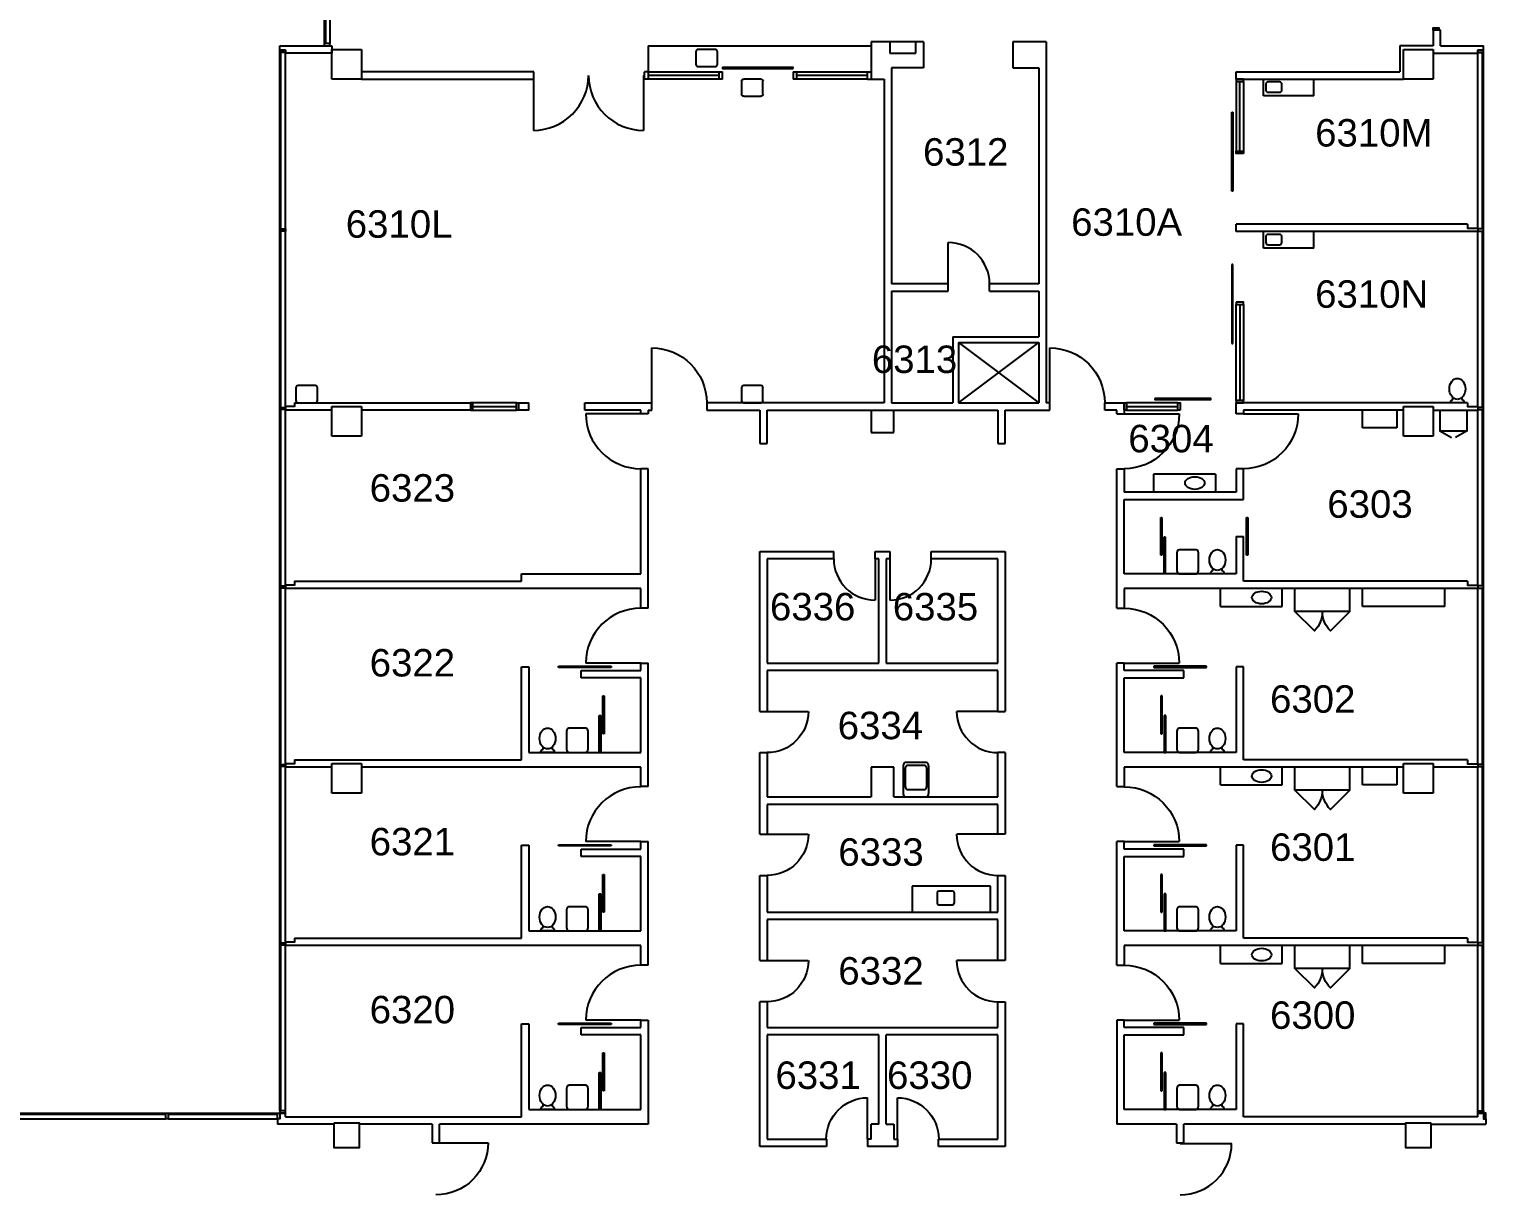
# Model space of a CAD drawing. Extents: x 2546 to 7662, y 1483 to 4928.
# Drawn here: x 4382 to 5654, y 3370 to 4389 of the extents above; entities that cross this region are included whole.
import ezdxf

# ---------------------------------------------------------------- set-up
doc = ezdxf.new("R2010")
doc.units = 0
doc.header["$LTSCALE"] = 150
doc.header["$MEASUREMENT"] = 0
doc.layers.get('0').update_dxf_attribs({"linetype": 'CONTINUOUS'})
for name, color, linetype in [('A-ANNO-TX192', 4, 'CONTINUOUS'), ('A-COLS', 5, 'CONTINUOUS'), ('A-DOOR', 2, 'CONTINUOUS'), ('A-FLOR-CASE', 3, 'CONTINUOUS'), ('A-FLOR-PFIX', 2, 'CONTINUOUS'), ('A-GLAZ', 2, 'CONTINUOUS'), ('A-GLAZ-SILL', 1, 'CONTINUOUS'), ('A-SHFT', 1, 'CONTINUOUS'), ('A-WALL-FULL', 6, 'CONTINUOUS')]:
    doc.layers.add(name, color=color, linetype=linetype)
doc.styles.add('ARIAL', font='arial.ttf')

# ---------------------------------------------------------------- blocks, each defined once
blk = doc.blocks.new('SINK', base_point=(7666.5, 954))
for p, q in [((7659, 952.5), (7659, 943.5)), ((7672.5, 954), (7660.5, 954)), ((7674, 943.5), (7674, 952.5)), ((7660.5, 942), (7672.5, 942))]:
    blk.add_line(p, q)
for centre, start, end in [((7660.5, 952.5), 90, 180), ((7672.5, 952.5), 0, 90), ((7660.5, 943.5), 180, 270), ((7672.5, 943.5), 270, 0)]:
    blk.add_arc(centre, 1.5, start, end)
blk = doc.blocks.new('ELLIPSE', base_point=(7228, 910))
blk.add_circle((7228, 910), 6)
blk = doc.blocks.new('endglaz')
blk.add_line((0, -4), (154, -4))
blk.add_lwpolyline([(156, -5), (156, 0), (154, 0), (154, -5)], close=True)
at = {"layer": 'A-GLAZ-SILL'}
for p, q in [((0, 0), (154, 0)), ((0, -5), (154, -5))]:
    blk.add_line(p, q, dxfattribs=at)

msp = doc.modelspace()

# ---------------------------------------------------------------- linework, layer by layer
at = {"layer": 'A-COLS'}
for p, q in [((4646, 4345), (4646, 4371)), ((4646, 4371), (4672, 4371)), ((4672, 4371), (4672, 4345)), ((5582, 4345), (5582, 4371)), ((5582, 4371), (5608, 4371)), ((5608, 4371), (5608, 4345)), ((4672, 4345), (4646, 4345)), ((5608, 4345), (5582, 4345)), ((4646, 4033), (4646, 4059)), ((4646, 4059), (4672, 4059)), ((4672, 4059), (4672, 4033)), ((5582, 4059), (5608, 4059)), ((5582, 4033), (5582, 4059)), ((5608, 4059), (5608, 4033)), ((5117.2, 4055.8), (5117.2, 4036.2)), ((5136.8, 4036.2), (5136.8, 4055.8)), ((5117.2, 4036.2), (5136.8, 4036.2)), ((4672, 4033), (4646, 4033)), ((5608, 4033), (5582, 4033)), ((4646, 3747), (4672, 3747)), ((4646, 3721), (4646, 3747)), ((4672, 3747), (4672, 3721)), ((5582, 3721), (5582, 3747)), ((5582, 3747), (5608, 3747)), ((5608, 3747), (5608, 3721)), ((4672, 3721), (4646, 3721)), ((5608, 3721), (5582, 3721))]:
    msp.add_line(p, q, dxfattribs=at)
for points in [[(4648, 3433), (4670, 3433), (4670, 3411), (4648, 3411)], [(5606, 3433), (5606, 3411), (5584, 3411), (5584, 3433)]]:
    msp.add_lwpolyline(points, close=True, dxfattribs=at)
at = {"layer": 'A-DOOR'}
for p, q in [((4822.2, 4348.2), (4822.2, 4300.2)), ((4918.2, 4348.2), (4918.2, 4300.2)), ((5184.5, 4166.2), (5184.5, 4202.2)), ((4925.5, 4062.2), (4925.5, 4110.2)), ((5273.2, 4062.2), (5273.2, 4110.2)), ((5432, 4114), (5433, 4114)), ((4915.8, 4052.5), (4867.8, 4052.5)), ((5338.2, 4052.5), (5386.2, 4052.5)), ((5442.2, 4052.5), (5490.2, 4052.5)), ((5370, 3929), (5370, 3962)), ((5370, 3962), (5371, 3962)), ((5371, 3962), (5371, 3929)), ((5445, 3929), (5445, 3962)), ((5445, 3962), (5446, 3962)), ((5446, 3962), (5446, 3929)), ((5373, 3912.7), (5373, 3945)), ((5373, 3945), (5374, 3945)), ((5374, 3945), (5374, 3912.7)), ((5120.5, 3925.8), (5120.5, 3889.8)), ((5133.5, 3925.8), (5133.5, 3889.8)), ((5371, 3929), (5370, 3929)), ((5446, 3929), (5445, 3929)), ((4844, 3831), (4844, 3832)), ((4844, 3832), (4890, 3832)), ((4890, 3831), (4844, 3831)), ((4915.8, 3834.7), (4867.8, 3834.7)), ((4890, 3832), (4890, 3831)), ((5338.2, 3834.7), (5386.2, 3834.7)), ((5410, 3832), (5364, 3832)), ((5364, 3832), (5364, 3831)), ((5364, 3831), (5410, 3831)), ((5410, 3831), (5410, 3832)), ((4882.7, 3806), (4884, 3806)), ((4882.7, 3773), (4882.7, 3806)), ((4884, 3806), (4884, 3773)), ((5371.3, 3806), (5370, 3806)), ((5370, 3806), (5370, 3773)), ((5371.3, 3773), (5371.3, 3806)), ((5026.2, 3792.5), (5062.2, 3792.5)), ((5227.8, 3792.5), (5191.8, 3792.5)), ((4879.5, 3789), (4881, 3789)), ((4879.5, 3756.7), (4879.5, 3789)), ((4881, 3789), (4881, 3756.7)), ((5374.5, 3789), (5373, 3789)), ((5373, 3789), (5373, 3756.7)), ((5374.5, 3756.7), (5374.5, 3789)), ((4884, 3773), (4882.7, 3773)), ((5370, 3773), (5371.3, 3773)), ((4881, 3756.7), (4879.5, 3756.7)), ((5373, 3756.7), (5374.5, 3756.7)), ((4915.8, 3678.7), (4867.8, 3678.7)), ((5026.2, 3685.2), (5062.2, 3685.2)), ((5227.8, 3685.2), (5191.8, 3685.2)), ((5338.2, 3678.7), (5386.2, 3678.7)), ((4844, 3675), (4844, 3676)), ((4844, 3676), (4890, 3676)), ((4890, 3675), (4844, 3675)), ((4890, 3676), (4890, 3675)), ((5410, 3676), (5364, 3676)), ((5364, 3676), (5364, 3675)), ((5364, 3675), (5410, 3675)), ((5410, 3675), (5410, 3676)), ((4882.7, 3650), (4884, 3650)), ((4882.7, 3617), (4882.7, 3650)), ((4884, 3650), (4884, 3617)), ((5371.3, 3650), (5370, 3650)), ((5370, 3650), (5370, 3617)), ((5371.3, 3617), (5371.3, 3650)), ((4879.5, 3633), (4881, 3633)), ((4879.5, 3600.7), (4879.5, 3633)), ((4881, 3633), (4881, 3600.7)), ((5374.5, 3633), (5373, 3633)), ((5373, 3633), (5373, 3600.7)), ((5374.5, 3600.7), (5374.5, 3633)), ((4884, 3617), (4882.7, 3617)), ((5370, 3617), (5371.3, 3617)), ((4881, 3600.7), (4879.5, 3600.7)), ((5373, 3600.7), (5374.5, 3600.7)), ((5026.2, 3574.8), (5062.2, 3574.8)), ((5227.8, 3574.8), (5191.8, 3574.8)), ((4844, 3519), (4844, 3520)), ((4844, 3520), (4890, 3520)), ((4890, 3519), (4844, 3519)), ((4915.8, 3522.7), (4867.8, 3522.7)), ((4890, 3520), (4890, 3519)), ((5338.2, 3522.7), (5386.2, 3522.7)), ((5410, 3520), (5364, 3520)), ((5364, 3520), (5364, 3519)), ((5364, 3519), (5410, 3519)), ((5410, 3519), (5410, 3520)), ((4882.7, 3494), (4884, 3494)), ((4882.7, 3461), (4882.7, 3494)), ((4884, 3494), (4884, 3461)), ((5371.3, 3494), (5370, 3494)), ((5370, 3494), (5370, 3461)), ((5371.3, 3461), (5371.3, 3494)), ((4879.5, 3477), (4881, 3477)), ((4879.5, 3444.7), (4879.5, 3477)), ((4881, 3477), (4881, 3444.7)), ((5374.5, 3477), (5373, 3477)), ((5373, 3477), (5373, 3444.7)), ((5374.5, 3444.7), (5374.5, 3477)), ((4884, 3461), (4882.7, 3461)), ((5370, 3461), (5371.3, 3461)), ((5114, 3418.8), (5114, 3454.8)), ((5140, 3418.8), (5140, 3454.8)), ((4881, 3444.7), (4879.5, 3444.7)), ((5373, 3444.7), (5374.5, 3444.7)), ((4737, 3415.6), (4782.6, 3415.6)), ((5387, 3415), (5432, 3415))]:
    msp.add_line(p, q, dxfattribs=at)
msp.add_arc((5184.5, 4166.2), 36, 0, 90, dxfattribs=at)
for centre, major_axis, start_param, end_param in [((4822.2, 4348.2), (-33.9, 33.9), 2.356194, 3.926991), ((4918.2, 4348.2), (-33.9, 33.9), 0.785398, 2.356194), ((4915.8, 4052.5), (33.9, 33.9), 2.356194, 3.926991), ((5120.5, 3925.8), (-25.5, 25.5), 0.785398, 2.356194), ((5133.5, 3925.8), (25.5, 25.5), 3.926991, 5.497787), ((4915.8, 3834.7), (33.9, 33.9), 0.785398, 2.356194), ((5227.8, 3792.5), (-25.5, 25.5), 0.785398, 2.356194), ((4915.8, 3678.7), (33.9, 33.9), 0.785398, 2.356194), ((5227.8, 3685.2), (-25.5, 25.5), 0.785398, 2.356194), ((4915.8, 3522.7), (33.9, 33.9), 0.785398, 2.356194), ((5227.8, 3574.8), (-25.5, 25.5), 0.785398, 2.356194), ((5387, 3415), (-31.8, 31.8), 2.356194, 3.926991)]:
    msp.add_ellipse(centre, major_axis=major_axis, ratio=1, start_param=start_param, end_param=end_param, dxfattribs=at)
at = {"layer": 'A-DOOR', "extrusion": (0, 0, -1)}
for centre, major_axis, start_param, end_param in [((4925.5, 4062.2), (-33.9, 33.9), 0.785398, 2.356194), ((5273.2, 4062.2), (-33.9, 33.9), 0.785398, 2.356194), ((5338.2, 4052.5), (33.9, 33.9), 0.785398, 2.356194), ((5442.2, 4052.5), (33.9, 33.9), 0.785398, 2.356194), ((5338.2, 3834.7), (33.9, 33.9), 5.497787, 7.068583), ((5026.2, 3792.5), (25.5, 25.5), 0.785398, 2.356194), ((5338.2, 3678.7), (33.9, 33.9), 5.497787, 7.068583), ((5026.2, 3685.2), (25.5, 25.5), 0.785398, 2.356194), ((5026.2, 3574.8), (25.5, 25.5), 0.785398, 2.356194), ((5338.2, 3522.7), (33.9, 33.9), 5.497787, 7.068583), ((5114, 3418.8), (25.5, 25.5), 3.926991, 5.497787), ((5140, 3418.8), (-25.5, 25.5), 0.785398, 2.356194), ((4737, 3415.6), (-32.2, 32.2), 2.356194, 3.926991)]:
    msp.add_ellipse(centre, major_axis=major_axis, ratio=1, start_param=start_param, end_param=end_param, dxfattribs=at)
at = {"layer": 'A-FLOR-CASE'}
for p, q in [((4922.2, 4374.2), (4922.2, 4351.5)), ((4922.2, 4374.2), (5117.2, 4374.2)), ((5459.7, 4330.5), (5459.7, 4345)), ((5503.8, 4330.5), (5503.8, 4345)), ((5503.8, 4330.5), (5459.7, 4330.5)), ((5459.7, 4197.2), (5459.7, 4211.8)), ((5503.8, 4197.2), (5503.8, 4211.8)), ((5503.8, 4197.2), (5459.7, 4197.2)), ((5546.2, 4040.2), (5546.2, 4055.8)), ((5576.2, 4055.8), (5576.2, 4040.2)), ((5576.2, 4040.2), (5546.2, 4040.2)), ((5613.7, 4037.7), (5624.1, 4031.7)), ((5637.7, 4037.7), (5627.4, 4031.7)), ((5417.8, 3999.8), (5363.8, 3999.8)), ((5363.8, 3999.8), (5363.8, 3984.2)), ((5417.8, 3999.8), (5417.8, 3984.2)), ((5422.2, 3884.2), (5422.2, 3899.8)), ((5476.2, 3884.2), (5476.2, 3899.8)), ((5487.2, 3879.8), (5487.2, 3899.8)), ((5535.2, 3879.8), (5535.2, 3899.8)), ((5546.2, 3884.2), (5546.2, 3899.8)), ((5618.2, 3884.2), (5618.2, 3899.8)), ((5422.2, 3884.2), (5476.2, 3884.2)), ((5618.2, 3884.2), (5546.2, 3884.2)), ((5535.2, 3879.8), (5487.2, 3879.8)), ((5422.2, 3728.2), (5422.2, 3743.8)), ((5476.2, 3728.2), (5476.2, 3743.8)), ((5487.2, 3723.8), (5487.2, 3743.8)), ((5535.2, 3723.8), (5535.2, 3743.8)), ((5546.2, 3728.2), (5546.2, 3743.8)), ((5576.2, 3743.8), (5576.2, 3728.2)), ((5422.2, 3728.2), (5476.2, 3728.2)), ((5576.2, 3728.2), (5546.2, 3728.2)), ((5535.2, 3723.8), (5487.2, 3723.8)), ((5153, 3639.8), (5153, 3617)), ((5221.2, 3639.8), (5153, 3639.8)), ((5221.2, 3617), (5221.2, 3639.8)), ((5422.2, 3572.2), (5422.2, 3587.8)), ((5476.2, 3572.2), (5476.2, 3587.8)), ((5487.2, 3567.8), (5487.2, 3587.8)), ((5535.2, 3567.8), (5535.2, 3587.8)), ((5546.2, 3572.2), (5546.2, 3587.8)), ((5618.2, 3572.2), (5618.2, 3587.8)), ((5422.2, 3572.2), (5476.2, 3572.2)), ((5535.2, 3567.8), (5487.2, 3567.8)), ((5618.2, 3572.2), (5546.2, 3572.2))]:
    msp.add_line(p, q, dxfattribs=at)
msp.add_lwpolyline([(5613.7, 4055.7), (5613.7, 4037.7), (5637.7, 4037.7), (5637.7, 4055.7)], dxfattribs=at)
for points in [[(5535.2, 3879.8), (5518.3, 3862.8, -0.198912), (5511.2, 3879.8, -0.198912), (5504.2, 3862.8), (5487.2, 3879.8)], [(5535.2, 3723.8), (5518.3, 3706.8, -0.198912), (5511.2, 3723.8, -0.198912), (5504.2, 3706.8), (5487.2, 3723.8)], [(5535.2, 3567.8), (5518.3, 3550.8, -0.198912), (5511.2, 3567.8, -0.198912), (5504.2, 3550.8), (5487.2, 3567.8)]]:
    msp.add_lwpolyline(points, format="xyb", dxfattribs=at)
at = {"layer": 'A-FLOR-PFIX'}
for p, q in [((5003.9, 4343.1), (5003.9, 4331.9)), ((5020.8, 4345), (5005.8, 4345)), ((5022.6, 4331.9), (5022.6, 4343.1)), ((5005.8, 4330), (5020.8, 4330)), ((4614.6, 4075.4), (4614.6, 4064.1)), ((4631.5, 4077.2), (4616.5, 4077.2)), ((4633.4, 4064.1), (4633.4, 4075.4)), ((5003.9, 4075.4), (5003.9, 4064.1)), ((5020.8, 4077.2), (5005.8, 4077.2)), ((5022.6, 4064.1), (5022.6, 4075.4)), ((4616.5, 4062.2), (4631.5, 4062.2)), ((5005.8, 4062.2), (5020.8, 4062.2)), ((5635.1, 4062.2), (5623.1, 4062.2)), ((5401, 3933.8), (5386, 3933.8)), ((5384.1, 3931.1), (5384.1, 3915.4)), ((5402.9, 3915.4), (5402.9, 3931.1)), ((5386, 3912.7), (5401, 3912.7)), ((5425.5, 3912.7), (5413.5, 3912.7)), ((4851.1, 3775.1), (4851.1, 3759.4)), ((4868, 3777.8), (4853, 3777.8)), ((4869.9, 3759.4), (4869.9, 3775.1)), ((5384.1, 3775.1), (5384.1, 3759.4)), ((5401, 3777.8), (5386, 3777.8)), ((5402.9, 3759.4), (5402.9, 3775.1)), ((4840.5, 3756.7), (4828.5, 3756.7)), ((4853, 3756.7), (4868, 3756.7)), ((5386, 3756.7), (5401, 3756.7)), ((5425.5, 3756.7), (5413.5, 3756.7)), ((5145, 3744), (5145, 3721.5)), ((5146.9, 3742.6), (5146.9, 3726.9)), ((5165.2, 3747.8), (5147.2, 3747.8)), ((5163.8, 3745.2), (5148.8, 3745.2)), ((5165.6, 3726.9), (5165.6, 3742.6)), ((5167.5, 3721.5), (5167.5, 3744)), ((5147.2, 3717.8), (5165.2, 3717.8)), ((5148.8, 3724.2), (5163.8, 3724.2)), ((5174.8, 3634), (5174.8, 3625)), ((5188.2, 3635.5), (5176.2, 3635.5)), ((5189.8, 3625), (5189.8, 3634)), ((4851.1, 3619.1), (4851.1, 3603.4)), ((4868, 3621.8), (4853, 3621.8)), ((4869.9, 3603.4), (4869.9, 3619.1)), ((5176.2, 3623.5), (5188.2, 3623.5)), ((5384.1, 3619.1), (5384.1, 3603.4)), ((5401, 3621.8), (5386, 3621.8)), ((5402.9, 3603.4), (5402.9, 3619.1)), ((4840.5, 3600.7), (4828.5, 3600.7)), ((4853, 3600.7), (4868, 3600.7)), ((5386, 3600.7), (5401, 3600.7)), ((5425.5, 3600.7), (5413.5, 3600.7)), ((4851.1, 3463.1), (4851.1, 3447.4)), ((4868, 3465.8), (4853, 3465.8)), ((4869.9, 3447.4), (4869.9, 3463.1)), ((5384.1, 3463.1), (5384.1, 3447.4)), ((5401, 3465.8), (5386, 3465.8)), ((5402.9, 3447.4), (5402.9, 3463.1)), ((4840.5, 3444.7), (4828.5, 3444.7)), ((4853, 3444.7), (4868, 3444.7)), ((5386, 3444.7), (5401, 3444.7)), ((5425.5, 3444.7), (5413.5, 3444.7))]:
    msp.add_line(p, q, dxfattribs=at)
for points in [[(5463.8, 4342.5, 0.414214), (5461.8, 4340.5), (5461.8, 4335.5, 0.414214), (5463.8, 4333.5), (5473.8, 4333.5, 0.414214), (5475.8, 4335.5), (5475.8, 4340.5, 0.414214), (5473.8, 4342.5)], [(5463.8, 4209.3, 0.414214), (5461.8, 4207.2), (5461.8, 4202.2, 0.414214), (5463.8, 4200.3), (5473.8, 4200.3, 0.414214), (5475.8, 4202.2), (5475.8, 4207.2, 0.414214), (5473.8, 4209.3)]]:
    msp.add_lwpolyline(points, format="xyb", close=True, dxfattribs=at)
for centre, radius, start, end in [((5624.6, 4062.8), 1.58, 108.4349, 198.4349), ((5623.5, 4065.9), 1.79, 291.7988, 48.2571), ((5634.8, 4065.9), 1.83, 134.344, 247.6996), ((5633.6, 4062.8), 1.58, 341.5651, 71.5651), ((5415, 3913.2), 1.58, 108.4349, 198.4349), ((5413.8, 3916.4), 1.79, 291.7988, 48.2571), ((5425.2, 3916.4), 1.83, 134.344, 247.6996), ((5424, 3913.2), 1.58, 341.5651, 71.5651), ((4830, 3757.2), 1.58, 108.4349, 198.4349), ((4828.8, 3760.4), 1.79, 291.7988, 48.2571), ((4840.2, 3760.4), 1.83, 134.344, 247.6996), ((4839, 3757.2), 1.58, 341.5651, 71.5651), ((5415, 3757.2), 1.58, 108.4349, 198.4349), ((5413.8, 3760.4), 1.79, 291.7988, 48.2571), ((5425.2, 3760.4), 1.83, 134.344, 247.6996), ((5424, 3757.2), 1.58, 341.5651, 71.5651), ((5176.2, 3634), 1.5, 90, 180), ((5188.2, 3634), 1.5, 0, 90), ((5176.2, 3625), 1.5, 180, 270), ((5188.2, 3625), 1.5, 270, 0), ((4830, 3601.2), 1.58, 108.4349, 198.4349), ((4828.8, 3604.4), 1.79, 291.7988, 48.2571), ((4840.2, 3604.4), 1.83, 134.344, 247.6996), ((4839, 3601.2), 1.58, 341.5651, 71.5651), ((5415, 3601.2), 1.58, 108.4349, 198.4349), ((5413.8, 3604.4), 1.79, 291.7988, 48.2571), ((5425.2, 3604.4), 1.83, 134.344, 247.6996), ((5424, 3601.2), 1.58, 341.5651, 71.5651), ((4828.8, 3448.4), 1.79, 291.7988, 48.2571), ((4840.2, 3448.4), 1.83, 134.344, 247.6996), ((5413.8, 3448.4), 1.79, 291.7988, 48.2571), ((5425.2, 3448.4), 1.83, 134.344, 247.6996), ((4830, 3445.2), 1.58, 108.4349, 198.4349), ((4839, 3445.2), 1.58, 341.5651, 71.5651), ((5415, 3445.2), 1.58, 108.4349, 198.4349), ((5424, 3445.2), 1.58, 341.5651, 71.5651)]:
    msp.add_arc(centre, radius, start, end, dxfattribs=at)
at = {"layer": 'A-FLOR-PFIX', "extrusion": (0, 0, -1)}
for centre, start_param, end_param in [((5005.8, 4343.1), 5.497787, 7.068583), ((5020.8, 4343.1), 0.785398, 2.356194), ((5005.8, 4331.9), 3.926991, 5.497787), ((5020.8, 4331.9), 2.356194, 3.926991)]:
    msp.add_ellipse(centre, major_axis=(-1.33, 1.33), ratio=1, start_param=start_param, end_param=end_param, dxfattribs=at)
at = {"layer": 'A-FLOR-PFIX'}
for centre, major_axis, ratio, start_param, end_param in [((4616.5, 4075.4), (-1.33, 1.33), 1, -0.785398, 0.785398), ((4631.5, 4075.4), (-1.33, 1.33), 1, 3.926991, 5.497787), ((5005.8, 4075.4), (-1.33, 1.33), 1, 5.497787, 7.068583), ((5020.8, 4075.4), (-1.33, 1.33), 1, 3.926991, 5.497787), ((4616.5, 4064.1), (-1.33, 1.33), 1, 0.785398, 2.356194), ((4631.5, 4064.1), (-1.33, 1.33), 1, 2.356194, 3.926991), ((5005.8, 4064.1), (-1.33, 1.33), 1, 0.785398, 2.356194), ((5020.8, 4064.1), (-1.33, 1.33), 1, 2.356194, 3.926991), ((5386, 3931.1), (0, 2.62), 0.714286, 0, 1.570796), ((5401, 3931.1), (0, 2.62), 0.714286, 4.712389, 6.283185), ((5386, 3915.4), (0, 2.62), 0.714286, 1.570796, 3.141593), ((5401, 3915.4), (0, 2.62), 0.714286, 3.141593, 4.712389), ((4853, 3775.1), (0, 2.62), 0.714286, 0, 1.570796), ((4868, 3775.1), (0, 2.62), 0.714286, 4.712389, 6.283185), ((5386, 3775.1), (0, 2.62), 0.714286, 0, 1.570796), ((5401, 3775.1), (0, 2.62), 0.714286, 4.712389, 6.283185), ((4853, 3759.4), (0, 2.62), 0.714286, 1.570796, 3.141593), ((4868, 3759.4), (0, 2.62), 0.714286, 3.141593, 4.712389), ((5386, 3759.4), (0, 2.62), 0.714286, 1.570796, 3.141593), ((5401, 3759.4), (0, 2.62), 0.714286, 3.141593, 4.712389), ((5147.2, 3744), (0, 3.75), 0.6, 0, 1.570796), ((5148.8, 3742.6), (0, 2.62), 0.714286, 0, 1.570796), ((5163.8, 3742.6), (0, 2.62), 0.714286, 4.712389, 6.283185), ((5165.2, 3744), (0, 3.75), 0.6, 4.712389, 6.283185), ((5147.2, 3721.5), (0, 3.75), 0.6, 1.570796, 3.141593), ((5148.8, 3726.9), (0, 2.62), 0.714286, 1.570796, 3.141593), ((5163.8, 3726.9), (0, 2.62), 0.714286, 3.141593, 4.712389), ((5165.2, 3721.5), (0, 3.75), 0.6, 3.141593, 4.712389), ((4853, 3619.1), (0, 2.62), 0.714286, 0, 1.570796), ((4868, 3619.1), (0, 2.62), 0.714286, 4.712389, 6.283185), ((5386, 3619.1), (0, 2.62), 0.714286, 0, 1.570796), ((5401, 3619.1), (0, 2.62), 0.714286, 4.712389, 6.283185), ((4853, 3603.4), (0, 2.62), 0.714286, 1.570796, 3.141593), ((4868, 3603.4), (0, 2.62), 0.714286, 3.141593, 4.712389), ((5386, 3603.4), (0, 2.62), 0.714286, 1.570796, 3.141593), ((5401, 3603.4), (0, 2.62), 0.714286, 3.141593, 4.712389), ((4853, 3463.1), (0, 2.62), 0.714286, 0, 1.570796), ((4868, 3463.1), (0, 2.62), 0.714286, 4.712389, 6.283185), ((5386, 3463.1), (0, 2.62), 0.714286, 0, 1.570796), ((5401, 3463.1), (0, 2.62), 0.714286, 4.712389, 6.283185), ((4853, 3447.4), (0, 2.62), 0.714286, 1.570796, 3.141593), ((4868, 3447.4), (0, 2.62), 0.714286, 3.141593, 4.712389), ((5386, 3447.4), (0, 2.62), 0.714286, 1.570796, 3.141593), ((5401, 3447.4), (0, 2.62), 0.714286, 3.141593, 4.712389)]:
    msp.add_ellipse(centre, major_axis=major_axis, ratio=ratio, start_param=start_param, end_param=end_param, dxfattribs=at)
for centre, major_axis, ratio in [((5399.8, 3992), (-8.5, 0), 0.647059), ((5458.2, 3892), (8.5, 0), 0.647059), ((4834.5, 3768.8), (0, 9.15), 0.762295), ((5458.2, 3736), (8.5, 0), 0.647059), ((5458.2, 3580), (8.5, 0), 0.647059)]:
    msp.add_ellipse(centre, major_axis=major_axis, ratio=ratio, dxfattribs=at)
at = {"layer": 'A-GLAZ'}
for p, q in [((4640.4, 4401.5), (4640.4, 4376.2)), ((4919, 4345), (4919, 4351.5)), ((4922.2, 4351.5), (4919, 4351.5)), ((4922.2, 4351.5), (4922.2, 4345)), ((4984, 4351.5), (4984, 4345)), ((4984, 4351.5), (4987.2, 4351.5)), ((4987.2, 4345), (4987.2, 4351.5)), ((5049, 4351.5), (5049, 4345)), ((5049, 4351.5), (5052.2, 4351.5)), ((5052.2, 4351.5), (5052.2, 4351.5)), ((5052.2, 4345), (5052.2, 4351.5)), ((5114, 4345), (5114, 4351.5)), ((5114, 4351.5), (5117.2, 4351.5)), ((5117.2, 4351.5), (5117.2, 4345)), ((4922.2, 4345), (4919, 4345)), ((4984, 4348.2), (4922.2, 4348.2)), ((4987.2, 4345), (4984, 4345)), ((5052.2, 4345), (5049, 4345)), ((5114, 4348.2), (5052.2, 4348.2)), ((5114, 4345), (5117.2, 4345)), ((5439, 4282), (5439, 4343)), ((5432, 4247), (5432, 4316)), ((5432, 4316), (5433, 4316)), ((5433, 4316), (5433, 4247)), ((5433, 4247), (5432, 4247)), ((5433, 4183), (5432, 4183)), ((5432, 4183), (5432, 4114)), ((5433, 4114), (5433, 4183)), ((5439, 4148), (5439, 4064.2)), ((4769.2, 4059), (4807.2, 4059)), ((5340.2, 4059), (5385, 4059)), ((4601.5, 3443.5), (4601.5, 3588.2)), ((5651, 3443.5), (5651, 3588.2)), ((4347, 3440.5), (4501, 3440.5)), ((4503, 3440.5), (4598.5, 3440.5))]:
    msp.add_line(p, q, dxfattribs=at)
for points in [[(5613, 4387.7), (5608, 4387.7), (5608, 4389.7), (5613, 4389.7)], [(4639.4, 4374.2), (4644.4, 4374.2), (4644.4, 4376.2), (4639.4, 4376.2)], [(5049, 4354.2), (5049, 4355.2), (4987.2, 4355.2), (4987.2, 4354.2)], [(5435.8, 4345), (5435.8, 4343), (5442.2, 4343), (5442.2, 4345)], [(5442.2, 4280), (5435.8, 4280), (5435.8, 4282), (5442.2, 4282)], [(5435.8, 4150), (5435.8, 4148), (5442.2, 4148), (5442.2, 4150)], [(4767.2, 4055.8), (4769.2, 4055.8), (4769.2, 4062.2), (4767.2, 4062.2)], [(4809.2, 4055.8), (4807.2, 4055.8), (4807.2, 4062.2), (4809.2, 4062.2)], [(5340.2, 4055.8), (5338.2, 4055.8), (5338.2, 4062.2), (5340.2, 4062.2)], [(5365, 4066), (5365, 4065), (5413.8, 4065), (5413.8, 4066)], [(5387, 4055.8), (5385, 4055.8), (5385, 4062.2), (5387, 4062.2)], [(5442.2, 4062.2), (5442.2, 4064.2), (5435.8, 4064.2), (5435.8, 4062.2)], [(4600.5, 3590.2), (4605.5, 3590.2), (4605.5, 3588.2), (4600.5, 3588.2)], [(5652, 3590.2), (5647, 3590.2), (5647, 3588.2), (5652, 3588.2)], [(4503, 3436.5), (4501, 3436.5), (4501, 3441.5), (4503, 3441.5)], [(4598.5, 3441.5), (4600.5, 3441.5), (4600.5, 3436.5), (4598.5, 3436.5)], [(4600.5, 3441.5), (4605.5, 3441.5), (4605.5, 3443.5), (4600.5, 3443.5)], [(5652, 3441.5), (5647, 3441.5), (5647, 3443.5), (5652, 3443.5)], [(5652, 3436.5), (5654, 3436.5), (5654, 3441.5), (5652, 3441.5)]]:
    msp.add_lwpolyline(points, close=True, dxfattribs=at)
at = {"layer": 'A-GLAZ-SILL'}
for p, q in [((4639.4, 4401.5), (4639.4, 4376.2)), ((4644.4, 4401.5), (4644.4, 4376.2)), ((4922.2, 4351.5), (4984, 4351.5)), ((5052.2, 4351.5), (5114, 4351.5)), ((4984, 4345), (4922.2, 4345)), ((5114, 4345), (5052.2, 4345)), ((5435.8, 4343), (5435.8, 4282)), ((5442.2, 4343), (5442.2, 4282)), ((5435.8, 4064.2), (5435.8, 4148)), ((5442.2, 4148), (5442.2, 4064.2)), ((4807.2, 4062.2), (4769.2, 4062.2)), ((5385, 4062.2), (5340.2, 4062.2)), ((4769.2, 4055.8), (4807.2, 4055.8)), ((5340.2, 4055.8), (5385, 4055.8)), ((4600.5, 3443.5), (4600.5, 3588.2)), ((4605.5, 3443.5), (4605.5, 3588.2)), ((5647, 3443.5), (5647, 3588.2)), ((5652, 3443.5), (5652, 3588.2)), ((4347, 3441.5), (4501, 3441.5)), ((4347, 3436.5), (4501, 3436.5)), ((4503, 3441.5), (4598.5, 3441.5)), ((4503, 3436.5), (4598.5, 3436.5))]:
    msp.add_line(p, q, dxfattribs=at)
at = {"layer": 'A-SHFT'}
for p, q in [((5193.5, 4114.8), (5263.5, 4062.2)), ((5193.5, 4062.2), (5263.5, 4114.8))]:
    msp.add_line(p, q, dxfattribs=at)
at = {"layer": 'A-WALL-FULL'}
for p, q in [((5117.2, 4377.5), (5117.2, 4345)), ((5162.8, 4377.5), (5117.2, 4377.5)), ((5133.5, 4377.5), (5133.5, 4367.8)), ((5156.2, 4367.8), (5156.2, 4377.5)), ((5162.8, 4377.5), (5162.8, 4354.8)), ((5240.8, 4377.5), (5240.8, 4354.8)), ((5270, 4377.5), (5240.8, 4377.5)), ((5270, 4377.5), (5270, 4062.2)), ((5614.5, 4387.7), (5608, 4387.7)), ((5608, 4387.7), (5608, 4374.2)), ((5614.5, 4374.2), (5614.5, 4387.7)), ((4600.5, 4374.2), (4646, 4374.2)), ((4646, 4367.8), (4605.5, 4367.8)), ((4646, 4374.2), (4646, 4367.8)), ((5133.5, 4367.8), (5156.2, 4367.8)), ((5578.8, 4374.2), (5578.8, 4351.5)), ((5608, 4374.2), (5578.8, 4374.2)), ((5608, 4367.8), (5647, 4367.8)), ((5614.5, 4374.2), (5652, 4374.2)), ((4822.4, 4351.5), (4672, 4351.5)), ((4822.4, 4345), (4822.4, 4351.5)), ((5135, 4354.8), (5135, 4166.2)), ((5162.8, 4354.8), (5135, 4354.8)), ((5240.8, 4354.8), (5263.5, 4354.8)), ((5263.5, 4354.8), (5263.5, 4166.2)), ((5435.8, 4351.5), (5578.8, 4351.5)), ((5435.8, 4345), (5435.8, 4351.5)), ((4672, 4345), (4822.4, 4345)), ((5117.2, 4345), (5128.5, 4345)), ((5128.5, 4345), (5128.5, 4062.2)), ((5435.8, 4345), (5582, 4345)), ((5435.8, 4211.8), (5435.8, 4218.2)), ((5638, 4218.2), (5435.8, 4218.2)), ((5647, 4211.8), (5435.8, 4211.8)), ((5184.5, 4166.2), (5135, 4166.2)), ((5184.5, 4159.8), (5184.5, 4166.2)), ((5220.5, 4159.8), (5220.5, 4166.2)), ((5263.5, 4166.2), (5220.5, 4166.2)), ((5135, 4159.8), (5135, 4062.2)), ((5135, 4159.8), (5184.5, 4159.8)), ((5220.5, 4159.8), (5263.5, 4159.8)), ((5263.5, 4159.8), (5263.5, 4119.8)), ((5188.5, 4119.8), (5263.5, 4119.8)), ((5188.5, 4119.8), (5188.5, 4062.2)), ((5193.5, 4114.8), (5193.5, 4062.2)), ((5193.5, 4114.8), (5263.5, 4114.8)), ((5263.5, 4114.8), (5263.5, 4062.2)), ((4613.5, 4062.2), (4767.2, 4062.2)), ((4809.2, 4062.2), (4818.2, 4062.2)), ((4818.2, 4055.8), (4818.2, 4062.2)), ((4867, 4055.8), (4867, 4062.2)), ((4867, 4062.2), (4925.5, 4062.2)), ((4925.5, 4055.8), (4925.5, 4062.2)), ((4973.5, 4062.2), (4973.5, 4055.8)), ((5128.5, 4062.2), (4973.5, 4062.2)), ((5135, 4062.2), (5188.5, 4062.2)), ((5193.5, 4062.2), (5263.5, 4062.2)), ((5273.2, 4062.2), (5270, 4062.2)), ((5273.2, 4055.8), (5273.2, 4062.2)), ((5321.2, 4055.8), (5321.2, 4062.2)), ((5321.2, 4062.2), (5338.2, 4062.2)), ((5338.2, 4062.2), (5338.2, 4052.5)), ((5638, 4062.2), (5435.8, 4062.2)), ((5435.8, 4052.5), (5435.8, 4062.2)), ((4646, 4055.8), (4605.5, 4055.8)), ((4767.2, 4055.8), (4672, 4055.8)), ((4818.2, 4055.8), (4809.2, 4055.8)), ((4915.8, 4055.8), (4867, 4055.8)), ((4915.8, 4052.5), (4915.8, 4055.8)), ((4922.2, 4052.5), (4915.8, 4052.5)), ((4922.2, 4055.8), (4925.5, 4055.8)), ((4922.2, 4055.8), (4922.2, 4052.5)), ((4973.5, 4055.8), (5019.8, 4055.8)), ((5019.8, 4055.8), (5019.8, 4026.5)), ((5026.2, 4055.8), (5227.8, 4055.8)), ((5026.2, 4026.5), (5026.2, 4055.8)), ((5227.8, 4055.8), (5227.8, 4026.5)), ((5234.2, 4026.5), (5234.2, 4055.8)), ((5234.2, 4055.8), (5273.2, 4055.8)), ((5331.8, 4055.8), (5321.2, 4055.8)), ((5331.8, 4052.5), (5331.8, 4055.8)), ((5331.8, 4052.5), (5338.2, 4052.5)), ((5442.2, 4052.5), (5435.8, 4052.5)), ((5442.2, 4055.8), (5442.2, 4052.5)), ((5582, 4055.8), (5442.2, 4055.8)), ((5608, 4055.8), (5647, 4055.8)), ((5019.8, 4026.5), (5026.2, 4026.5)), ((5227.8, 4026.5), (5234.2, 4026.5)), ((4922.2, 4004.5), (4915.8, 4004.5)), ((4915.8, 3912.7), (4915.8, 4004.5)), ((4922.2, 3882.8), (4922.2, 4004.5)), ((5331.8, 4004.5), (5338.2, 4004.5)), ((5331.8, 3882.8), (5331.8, 4004.5)), ((5338.2, 4004.5), (5338.2, 3984.2)), ((5435.8, 4004.5), (5435.8, 3984.2)), ((5442.2, 4004.5), (5435.8, 4004.5)), ((5442.2, 3977.8), (5442.2, 4004.5)), ((5435.8, 3984.2), (5338.2, 3984.2)), ((5338.2, 3912.7), (5338.2, 3977.8)), ((5338.2, 3977.8), (5442.2, 3977.8)), ((5435.8, 3945.2), (5442.2, 3945.2)), ((5435.8, 3945.2), (5435.8, 3912.7)), ((5442.2, 3906.2), (5442.2, 3945.2)), ((5019.8, 3792.5), (5019.8, 3932.2)), ((5019.8, 3932.2), (5084.5, 3932.2)), ((5084.5, 3925.8), (5084.5, 3932.2)), ((5120.5, 3925.8), (5120.5, 3932.2)), ((5120.5, 3932.2), (5133.5, 3932.2)), ((5133.5, 3932.2), (5133.5, 3925.8)), ((5169.5, 3925.8), (5169.5, 3932.2)), ((5169.5, 3932.2), (5234.2, 3932.2)), ((5234.2, 3932.2), (5234.2, 3792.5)), ((5084.5, 3925.8), (5026.2, 3925.8)), ((5026.2, 3925.8), (5026.2, 3834.7)), ((5123.8, 3925.8), (5120.5, 3925.8)), ((5123.8, 3834.7), (5123.8, 3925.8)), ((5133.5, 3925.8), (5130.2, 3925.8)), ((5130.2, 3925.8), (5130.2, 3834.7)), ((5227.8, 3925.8), (5169.5, 3925.8)), ((5227.8, 3834.7), (5227.8, 3925.8)), ((4613.5, 3906.2), (4811.8, 3906.2)), ((4811.8, 3906.2), (4811.8, 3912.7)), ((4811.8, 3912.7), (4915.8, 3912.7)), ((5435.8, 3912.7), (5338.2, 3912.7)), ((5638, 3906.2), (5442.2, 3906.2)), ((4915.8, 3899.8), (4605.5, 3899.8)), ((4915.8, 3882.8), (4915.8, 3899.8)), ((5338.2, 3899.8), (5338.2, 3882.8)), ((5647, 3899.8), (5338.2, 3899.8)), ((4922.2, 3882.8), (4915.8, 3882.8)), ((5331.8, 3882.8), (5338.2, 3882.8)), ((4811.8, 3831.5), (4818.2, 3831.5)), ((4811.8, 3750.2), (4811.8, 3831.5)), ((4818.2, 3831.5), (4818.2, 3756.7)), ((4915.8, 3834.7), (4922.2, 3834.7)), ((4915.8, 3828.2), (4915.8, 3834.7)), ((4922.2, 3726.8), (4922.2, 3834.7)), ((5026.2, 3834.7), (5123.8, 3834.7)), ((5130.2, 3834.7), (5227.8, 3834.7)), ((5338.2, 3834.7), (5331.8, 3834.7)), ((5331.8, 3726.8), (5331.8, 3834.7)), ((5338.2, 3828.2), (5338.2, 3834.7)), ((5435.8, 3831.5), (5435.8, 3756.7)), ((5442.2, 3831.5), (5435.8, 3831.5)), ((5442.2, 3750.2), (5442.2, 3831.5)), ((4863.8, 3828.2), (4915.8, 3828.2)), ((4863.8, 3821.8), (4863.8, 3828.2)), ((4915.8, 3821.8), (4863.8, 3821.8)), ((4915.8, 3756.7), (4915.8, 3821.8)), ((5026.2, 3828.2), (5026.2, 3792.5)), ((5227.8, 3828.2), (5026.2, 3828.2)), ((5227.8, 3792.5), (5227.8, 3828.2)), ((5390.2, 3828.2), (5338.2, 3828.2)), ((5338.2, 3821.8), (5390.2, 3821.8)), ((5338.2, 3756.7), (5338.2, 3821.8)), ((5390.2, 3821.8), (5390.2, 3828.2)), ((5019.8, 3792.5), (5026.2, 3792.5)), ((5227.8, 3792.5), (5234.2, 3792.5)), ((4818.2, 3756.7), (4915.8, 3756.7)), ((5019.8, 3685.2), (5019.8, 3756.5)), ((5019.8, 3756.5), (5026.2, 3756.5)), ((5026.2, 3756.5), (5026.2, 3717.8)), ((5234.2, 3756.5), (5227.8, 3756.5)), ((5227.8, 3717.8), (5227.8, 3756.5)), ((5234.2, 3756.5), (5234.2, 3685.2)), ((5435.8, 3756.7), (5338.2, 3756.7)), ((4646, 3743.8), (4605.5, 3743.8)), ((4613.5, 3750.2), (4811.8, 3750.2)), ((4915.8, 3743.8), (4672, 3743.8)), ((4915.8, 3726.8), (4915.8, 3743.8)), ((5117.2, 3743.8), (5117.2, 3717.8)), ((5136.8, 3743.8), (5117.2, 3743.8)), ((5136.8, 3717.8), (5136.8, 3743.8)), ((5338.2, 3743.8), (5338.2, 3726.8)), ((5582, 3743.8), (5338.2, 3743.8)), ((5638, 3750.2), (5442.2, 3750.2)), ((5647, 3743.8), (5608, 3743.8)), ((4922.2, 3726.8), (4915.8, 3726.8)), ((5026.2, 3717.8), (5117.2, 3717.8)), ((5136.8, 3717.8), (5227.8, 3717.8)), ((5331.8, 3726.8), (5338.2, 3726.8)), ((5026.2, 3711.2), (5026.2, 3685.2)), ((5227.8, 3711.2), (5026.2, 3711.2)), ((5227.8, 3685.2), (5227.8, 3711.2)), ((4915.8, 3678.7), (4922.2, 3678.7)), ((4915.8, 3672.2), (4915.8, 3678.7)), ((4922.2, 3570.8), (4922.2, 3678.7)), ((5019.8, 3685.2), (5026.2, 3685.2)), ((5234.2, 3685.2), (5227.8, 3685.2)), ((5331.8, 3570.8), (5331.8, 3678.7)), ((5338.2, 3678.7), (5331.8, 3678.7)), ((5338.2, 3672.2), (5338.2, 3678.7)), ((4811.8, 3675.5), (4818.2, 3675.5)), ((4811.8, 3594.2), (4811.8, 3675.5)), ((4818.2, 3675.5), (4818.2, 3600.7)), ((4863.8, 3672.2), (4915.8, 3672.2)), ((4863.8, 3665.8), (4863.8, 3672.2)), ((4915.8, 3665.8), (4863.8, 3665.8)), ((4915.8, 3600.7), (4915.8, 3665.8)), ((5390.2, 3672.2), (5338.2, 3672.2)), ((5338.2, 3665.8), (5390.2, 3665.8)), ((5338.2, 3600.7), (5338.2, 3665.8)), ((5390.2, 3665.8), (5390.2, 3672.2)), ((5435.8, 3675.5), (5435.8, 3600.7)), ((5442.2, 3675.5), (5435.8, 3675.5)), ((5442.2, 3594.2), (5442.2, 3675.5)), ((5019.8, 3574.8), (5019.8, 3649.2)), ((5019.8, 3649.2), (5026.2, 3649.2)), ((5026.2, 3649.2), (5026.2, 3617)), ((5227.8, 3617), (5227.8, 3649.2)), ((5227.8, 3649.2), (5234.2, 3649.2)), ((5234.2, 3649.2), (5234.2, 3574.8)), ((5026.2, 3617), (5227.8, 3617)), ((5026.2, 3610.5), (5026.2, 3574.8)), ((5227.8, 3610.5), (5026.2, 3610.5)), ((5227.8, 3574.8), (5227.8, 3610.5)), ((4613.5, 3594.2), (4811.8, 3594.2)), ((4818.2, 3600.7), (4915.8, 3600.7)), ((5435.8, 3600.7), (5338.2, 3600.7)), ((5638, 3594.2), (5442.2, 3594.2)), ((4915.8, 3587.8), (4605.5, 3587.8)), ((4915.8, 3570.8), (4915.8, 3587.8)), ((5647, 3587.8), (5338.2, 3587.8)), ((5338.2, 3587.8), (5338.2, 3570.8)), ((4922.2, 3570.8), (4915.8, 3570.8)), ((5019.8, 3574.8), (5026.2, 3574.8)), ((5234.2, 3574.8), (5227.8, 3574.8)), ((5331.8, 3570.8), (5338.2, 3570.8)), ((5026.2, 3538.8), (5019.8, 3538.8)), ((5019.8, 3412.2), (5019.8, 3538.8)), ((5026.2, 3538.8), (5026.2, 3516.2)), ((5227.8, 3538.8), (5234.2, 3538.8)), ((5227.8, 3516.2), (5227.8, 3538.8)), ((5234.2, 3538.8), (5234.2, 3412.2)), ((4811.8, 3438.2), (4811.8, 3519.5)), ((4811.8, 3519.5), (4818.2, 3519.5)), ((4818.2, 3519.5), (4818.2, 3444.7)), ((4863.8, 3509.8), (4863.8, 3516.2)), ((4863.8, 3516.2), (4915.8, 3516.2)), ((4915.8, 3516.2), (4915.8, 3522.7)), ((4915.8, 3522.7), (4922.2, 3522.7)), ((4922.2, 3522.7), (4922.2, 3431.8)), ((5026.2, 3516.2), (5227.8, 3516.2)), ((5338.2, 3522.7), (5331.8, 3522.7)), ((5331.8, 3522.7), (5331.8, 3431.8)), ((5338.2, 3516.2), (5338.2, 3522.7)), ((5390.2, 3516.2), (5338.2, 3516.2)), ((5390.2, 3509.8), (5390.2, 3516.2)), ((5442.2, 3519.5), (5435.8, 3519.5)), ((5435.8, 3519.5), (5435.8, 3444.7)), ((5442.2, 3438.2), (5442.2, 3519.5)), ((4915.8, 3509.8), (4863.8, 3509.8)), ((4915.8, 3444.7), (4915.8, 3509.8)), ((5026.2, 3509.8), (5026.2, 3418.8)), ((5123.8, 3509.8), (5026.2, 3509.8)), ((5123.8, 3431.8), (5123.8, 3509.8)), ((5130.2, 3431.8), (5130.2, 3509.8)), ((5227.8, 3509.8), (5130.2, 3509.8)), ((5227.8, 3418.8), (5227.8, 3509.8)), ((5338.2, 3444.7), (5338.2, 3509.8)), ((5338.2, 3509.8), (5390.2, 3509.8)), ((4605.5, 3438.2), (4811.8, 3438.2)), ((4818.2, 3444.7), (4915.8, 3444.7)), ((5435.8, 3444.7), (5338.2, 3444.7)), ((5647, 3438.2), (5442.2, 3438.2)), ((4648, 3431.8), (4598.5, 3431.8)), ((4733.8, 3431.8), (4670, 3431.8)), ((4733.8, 3431.8), (4733.8, 3415.5)), ((4922.2, 3431.8), (4740.2, 3431.8)), ((4740.2, 3415.5), (4740.2, 3431.8)), ((5117.2, 3418.8), (5117.2, 3431.8)), ((5123.8, 3431.8), (5117.2, 3431.8)), ((5130.2, 3431.8), (5136.8, 3431.8)), ((5136.8, 3431.8), (5136.8, 3418.8)), ((5383.8, 3431.8), (5331.8, 3431.8)), ((5383.8, 3431.8), (5383.8, 3415.5)), ((5584, 3431.8), (5390.2, 3431.8)), ((5390.2, 3415.5), (5390.2, 3431.8)), ((5606, 3431.8), (5654, 3431.8)), ((4733.8, 3415.5), (4740.2, 3415.5)), ((5078, 3412.2), (5019.8, 3412.2)), ((5026.2, 3418.8), (5078, 3418.8)), ((5078, 3418.8), (5078, 3412.2)), ((5114, 3418.8), (5114, 3412.2)), ((5117.2, 3418.8), (5114, 3418.8)), ((5140, 3412.2), (5114, 3412.2)), ((5136.8, 3418.8), (5140, 3418.8)), ((5140, 3418.8), (5140, 3412.2)), ((5176, 3418.8), (5227.8, 3418.8)), ((5176, 3412.2), (5176, 3418.8)), ((5234.2, 3412.2), (5176, 3412.2)), ((5383.8, 3415.5), (5390.2, 3415.5))]:
    msp.add_line(p, q, dxfattribs=at)
for points in [[(4605.5, 4367.8), (4605.5, 4370.2), (4600.5, 4370.2), (4600.5, 4374.2)], [(5647, 4367.8), (5647, 4370.2), (5652, 4370.2), (5652, 4374.2)], [(5638, 4218.2), (5638, 4214.8), (5647, 4214.8), (5647, 4211.8)], [(4613.5, 4062.2), (4613.5, 4058.8), (4605.5, 4058.8), (4605.5, 4055.8)], [(5638, 4062.2), (5638, 4058.8), (5647, 4058.8), (5647, 4055.8)], [(4613.5, 3906.2), (4613.5, 3902.8), (4605.5, 3902.8), (4605.5, 3899.8)], [(5638, 3906.2), (5638, 3902.8), (5647, 3902.8), (5647, 3899.8)], [(4613.5, 3750.2), (4613.5, 3746.8), (4605.5, 3746.8), (4605.5, 3743.8)], [(5638, 3750.2), (5638, 3746.8), (5647, 3746.8), (5647, 3743.8)], [(4613.5, 3594.2), (4613.5, 3590.8), (4605.5, 3590.8), (4605.5, 3587.8)], [(5638, 3594.2), (5638, 3590.8), (5647, 3590.8), (5647, 3587.8)], [(4605.5, 3438.2), (4605.5, 3441.5), (4600.5, 3441.5), (4600.5, 3436.5), (4598.5, 3436.5), (4598.5, 3431.8)], [(5647, 3438.2), (5647, 3441.5), (5652, 3441.5), (5652, 3436.5), (5654, 3436.5), (5654, 3431.8)]]:
    msp.add_lwpolyline(points, dxfattribs=at)

# ---------------------------------------------------------------- block references
at = {"layer": 'A-FLOR-PFIX', "xscale": 1.25, "yscale": 1.25}
msp.add_blockref('SINK', (4973.4, 4371), dxfattribs=at)
at = {"layer": 'A-FLOR-PFIX', "xscale": 1.1625, "yscale": 1.525, "rotation": 179.9999999999999}
for p in [(5629.1, 4074.3), (5419.5, 3924.8), (5419.5, 3768.8), (4834.5, 3612.8), (5419.5, 3612.8), (4834.5, 3456.8), (5419.5, 3456.8)]:
    msp.add_blockref('ELLIPSE', p, dxfattribs=at)
at = {"layer": 'A-GLAZ', "xscale": -1, "rotation": 270}
for p in [(4605.5, 4214.2), (4605.5, 4058.2), (4605.5, 3902.2), (4605.5, 3746.2), (4605.5, 3590.2)]:
    msp.add_blockref('endglaz', p, dxfattribs=at)
at = {"layer": 'A-GLAZ', "rotation": 90}
for p in [(5647, 4214.2), (5647, 4058.2), (5647, 3902.2), (5647, 3746.2), (5647, 3590.2)]:
    msp.add_blockref('endglaz', p, dxfattribs=at)

# ---------------------------------------------------------------- texts
at = {"layer": 'A-ANNO-TX192', "style": 'ARIAL'}
for s, p in [('6310M', (5504.9, 4286.1)), ('6312', (5162.4, 4269.4)), ('6310L', (4658.2, 4206.4)), ('6310A', (5291.8, 4208.1)), ('6310N', (5504.9, 4145.2)), ('6313', (5117.7, 4088.2)), ('6304', (5341.7, 4018.9)), ('6323', (4679.1, 3975.8)), ('6303', (5515.5, 3961.7)), ('6336', (5028.7, 3872)), ('6335', (5136, 3872)), ('6322', (4679.1, 3823)), ('6302', (5465.5, 3791.3)), ('6334', (5087.9, 3768.2)), ('6321', (4679.1, 3666.7)), ('6333', (5088.4, 3657.6)), ('6301', (5465.5, 3661.9)), ('6332', (5088.4, 3553.8)), ('6320', (4679.1, 3519.9)), ('6300', (5465.5, 3515.1)), ('6331', (5033.5, 3462.6)), ('6330', (5131, 3462.6))]:
    msp.add_text(s, height=24, dxfattribs=at).set_placement(p)

doc.saveas('drawing.dxf')
